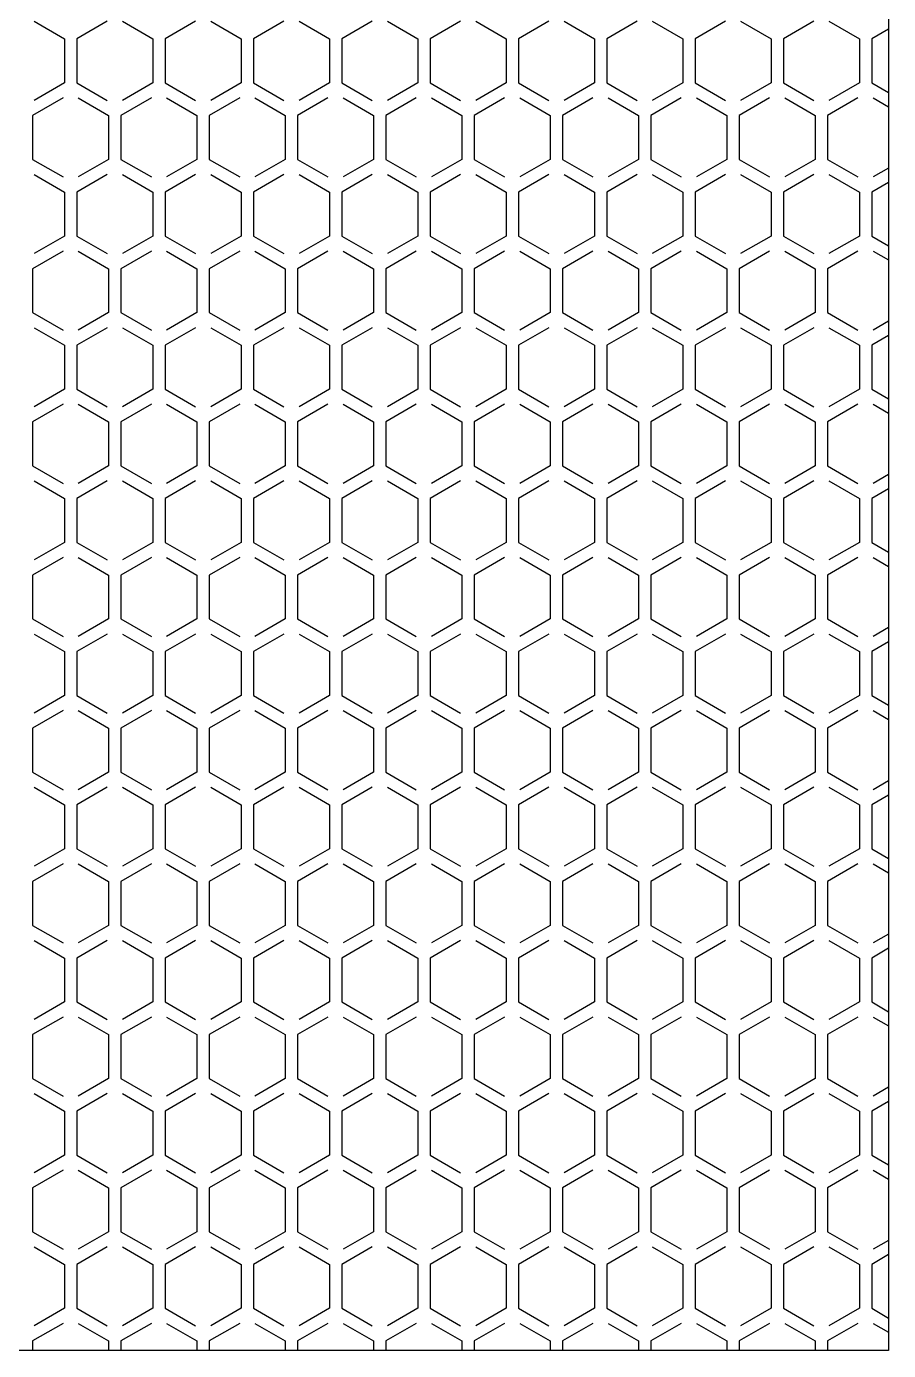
# Model space of a CAD drawing. Header units: millimetres. Extents: x 0 to 400, y 0 to 300.
# Drawn here: x 301.8 to 400, y 0 to 150.7 of the extents above; entities that cross this region are included whole.
import ezdxf

# ---------------------------------------------------------------- set-up
doc = ezdxf.new("R2010")
doc.units = ezdxf.units.MM
doc.layers.add('CUT', color=1, linetype='CONTINUOUS')

msp = doc.modelspace()

# ---------------------------------------------------------------- linework, layer by layer
at = {"layer": 'CUT'}
for p, q in [((398.2461, 142.576), (400, 141.5634)), ((400, 134.5886), (398.2461, 133.576)), ((398.2461, 125.14), (400, 124.1274)), ((400, 117.1526), (398.2461, 116.14)), ((398.2461, 107.704), (400, 106.6914)), ((400, 99.7166), (398.2461, 98.704)), ((398.2461, 90.268), (400, 89.2554)), ((400, 82.2806), (398.2461, 81.268)), ((398.2461, 72.832), (400, 71.8194)), ((400, 64.8446), (398.2461, 63.832)), ((398.2461, 55.396), (400, 54.3834)), ((400, 47.4086), (398.2461, 46.396)), ((398.2461, 37.96), (400, 36.9474)), ((400, 29.9726), (398.2461, 28.96)), ((398.2461, 20.524), (400, 19.5114)), ((400, 12.5366), (398.2461, 11.524)), ((398.2461, 3.088), (400, 2.0754))]:
    msp.add_line(p, q, dxfattribs=at)
for points in [[(0, 300), (400, 300), (400, 0), (0, 0), (0, 300)], [(302.6736, 151.294), (306.1377, 149.294), (306.1377, 144.294), (302.6736, 142.294)], [(311.0018, 151.294), (307.5377, 149.294), (307.5377, 144.294), (311.0018, 142.294)], [(312.7339, 151.294), (316.198, 149.294), (316.198, 144.294), (312.7339, 142.294)], [(321.0621, 151.294), (317.598, 149.294), (317.598, 144.294), (321.0621, 142.294)], [(322.7942, 151.294), (326.2583, 149.294), (326.2583, 144.294), (322.7942, 142.294)], [(331.1224, 151.294), (327.6583, 149.294), (327.6583, 144.294), (331.1224, 142.294)], [(332.8544, 151.294), (336.3185, 149.294), (336.3185, 144.294), (332.8544, 142.294)], [(341.1826, 151.294), (337.7185, 149.294), (337.7185, 144.294), (341.1826, 142.294)], [(342.9147, 151.294), (346.3788, 149.294), (346.3788, 144.294), (342.9147, 142.294)], [(351.2429, 151.294), (347.7788, 149.294), (347.7788, 144.294), (351.2429, 142.294)], [(352.9749, 151.294), (356.439, 149.294), (356.439, 144.294), (352.9749, 142.294)], [(361.3031, 151.294), (357.839, 149.294), (357.839, 144.294), (361.3031, 142.294)], [(363.0352, 151.294), (366.4993, 149.294), (366.4993, 144.294), (363.0352, 142.294)], [(371.3634, 151.294), (367.8993, 149.294), (367.8993, 144.294), (371.3634, 142.294)], [(373.0954, 151.294), (376.5595, 149.294), (376.5595, 144.294), (373.0954, 142.294)], [(381.4236, 151.294), (377.9595, 149.294), (377.9595, 144.294), (381.4236, 142.294)], [(383.1557, 151.294), (386.6198, 149.294), (386.6198, 144.294), (383.1557, 142.294)], [(391.4839, 151.294), (388.0198, 149.294), (388.0198, 144.294), (391.4839, 142.294)], [(393.2159, 151.294), (396.68, 149.294), (396.68, 144.294), (393.2159, 142.294)], [(400, 150.4025), (398.08, 149.294), (398.08, 144.294), (400, 143.1855)], [(305.9717, 142.576), (302.5076, 140.576), (302.5076, 135.576), (305.9717, 133.576)], [(307.7038, 142.576), (311.1679, 140.576), (311.1679, 135.576), (307.7038, 133.576)], [(316.032, 142.576), (312.5679, 140.576), (312.5679, 135.576), (316.032, 133.576)], [(317.764, 142.576), (321.2281, 140.576), (321.2281, 135.576), (317.764, 133.576)], [(326.0922, 142.576), (322.6281, 140.576), (322.6281, 135.576), (326.0922, 133.576)], [(327.8243, 142.576), (331.2884, 140.576), (331.2884, 135.576), (327.8243, 133.576)], [(336.1525, 142.576), (332.6884, 140.576), (332.6884, 135.576), (336.1525, 133.576)], [(337.8845, 142.576), (341.3486, 140.576), (341.3486, 135.576), (337.8845, 133.576)], [(346.2127, 142.576), (342.7486, 140.576), (342.7486, 135.576), (346.2127, 133.576)], [(347.9448, 142.576), (351.4089, 140.576), (351.4089, 135.576), (347.9448, 133.576)], [(356.273, 142.576), (352.8089, 140.576), (352.8089, 135.576), (356.273, 133.576)], [(358.005, 142.576), (361.4691, 140.576), (361.4691, 135.576), (358.005, 133.576)], [(366.3332, 142.576), (362.8691, 140.576), (362.8691, 135.576), (366.3332, 133.576)], [(368.0653, 142.576), (371.5294, 140.576), (371.5294, 135.576), (368.0653, 133.576)], [(376.3935, 142.576), (372.9294, 140.576), (372.9294, 135.576), (376.3935, 133.576)], [(378.1256, 142.576), (381.5897, 140.576), (381.5897, 135.576), (378.1256, 133.576)], [(386.4538, 142.576), (382.9897, 140.576), (382.9897, 135.576), (386.4538, 133.576)], [(388.1858, 142.576), (391.6499, 140.576), (391.6499, 135.576), (388.1858, 133.576)], [(396.514, 142.576), (393.0499, 140.576), (393.0499, 135.576), (396.514, 133.576)], [(302.6736, 133.858), (306.1377, 131.858), (306.1377, 126.858), (302.6736, 124.858)], [(311.0018, 133.858), (307.5377, 131.858), (307.5377, 126.858), (311.0018, 124.858)], [(312.7339, 133.858), (316.198, 131.858), (316.198, 126.858), (312.7339, 124.858)], [(321.0621, 133.858), (317.598, 131.858), (317.598, 126.858), (321.0621, 124.858)], [(322.7942, 133.858), (326.2583, 131.858), (326.2583, 126.858), (322.7942, 124.858)], [(331.1224, 133.858), (327.6583, 131.858), (327.6583, 126.858), (331.1224, 124.858)], [(332.8544, 133.858), (336.3185, 131.858), (336.3185, 126.858), (332.8544, 124.858)], [(341.1826, 133.858), (337.7185, 131.858), (337.7185, 126.858), (341.1826, 124.858)], [(342.9147, 133.858), (346.3788, 131.858), (346.3788, 126.858), (342.9147, 124.858)], [(351.2429, 133.858), (347.7788, 131.858), (347.7788, 126.858), (351.2429, 124.858)], [(352.9749, 133.858), (356.439, 131.858), (356.439, 126.858), (352.9749, 124.858)], [(361.3031, 133.858), (357.839, 131.858), (357.839, 126.858), (361.3031, 124.858)], [(363.0352, 133.858), (366.4993, 131.858), (366.4993, 126.858), (363.0352, 124.858)], [(371.3634, 133.858), (367.8993, 131.858), (367.8993, 126.858), (371.3634, 124.858)], [(373.0954, 133.858), (376.5595, 131.858), (376.5595, 126.858), (373.0954, 124.858)], [(381.4236, 133.858), (377.9595, 131.858), (377.9595, 126.858), (381.4236, 124.858)], [(383.1557, 133.858), (386.6198, 131.858), (386.6198, 126.858), (383.1557, 124.858)], [(391.4839, 133.858), (388.0198, 131.858), (388.0198, 126.858), (391.4839, 124.858)], [(393.2159, 133.858), (396.68, 131.858), (396.68, 126.858), (393.2159, 124.858)], [(400, 132.9665), (398.08, 131.858), (398.08, 126.858), (400, 125.7495)], [(305.9717, 125.14), (302.5076, 123.14), (302.5076, 118.14), (305.9717, 116.14)], [(307.7038, 125.14), (311.1679, 123.14), (311.1679, 118.14), (307.7038, 116.14)], [(316.032, 125.14), (312.5679, 123.14), (312.5679, 118.14), (316.032, 116.14)], [(317.764, 125.14), (321.2281, 123.14), (321.2281, 118.14), (317.764, 116.14)], [(326.0922, 125.14), (322.6281, 123.14), (322.6281, 118.14), (326.0922, 116.14)], [(327.8243, 125.14), (331.2884, 123.14), (331.2884, 118.14), (327.8243, 116.14)], [(336.1525, 125.14), (332.6884, 123.14), (332.6884, 118.14), (336.1525, 116.14)], [(337.8845, 125.14), (341.3486, 123.14), (341.3486, 118.14), (337.8845, 116.14)], [(346.2127, 125.14), (342.7486, 123.14), (342.7486, 118.14), (346.2127, 116.14)], [(347.9448, 125.14), (351.4089, 123.14), (351.4089, 118.14), (347.9448, 116.14)], [(356.273, 125.14), (352.8089, 123.14), (352.8089, 118.14), (356.273, 116.14)], [(358.005, 125.14), (361.4691, 123.14), (361.4691, 118.14), (358.005, 116.14)], [(366.3332, 125.14), (362.8691, 123.14), (362.8691, 118.14), (366.3332, 116.14)], [(368.0653, 125.14), (371.5294, 123.14), (371.5294, 118.14), (368.0653, 116.14)], [(376.3935, 125.14), (372.9294, 123.14), (372.9294, 118.14), (376.3935, 116.14)], [(378.1256, 125.14), (381.5897, 123.14), (381.5897, 118.14), (378.1256, 116.14)], [(386.4538, 125.14), (382.9897, 123.14), (382.9897, 118.14), (386.4538, 116.14)], [(388.1858, 125.14), (391.6499, 123.14), (391.6499, 118.14), (388.1858, 116.14)], [(396.514, 125.14), (393.0499, 123.14), (393.0499, 118.14), (396.514, 116.14)], [(302.6736, 116.422), (306.1377, 114.422), (306.1377, 109.422), (302.6736, 107.422)], [(311.0018, 116.422), (307.5377, 114.422), (307.5377, 109.422), (311.0018, 107.422)], [(312.7339, 116.422), (316.198, 114.422), (316.198, 109.422), (312.7339, 107.422)], [(321.0621, 116.422), (317.598, 114.422), (317.598, 109.422), (321.0621, 107.422)], [(322.7942, 116.422), (326.2583, 114.422), (326.2583, 109.422), (322.7942, 107.422)], [(331.1224, 116.422), (327.6583, 114.422), (327.6583, 109.422), (331.1224, 107.422)], [(332.8544, 116.422), (336.3185, 114.422), (336.3185, 109.422), (332.8544, 107.422)], [(341.1826, 116.422), (337.7185, 114.422), (337.7185, 109.422), (341.1826, 107.422)], [(342.9147, 116.422), (346.3788, 114.422), (346.3788, 109.422), (342.9147, 107.422)], [(351.2429, 116.422), (347.7788, 114.422), (347.7788, 109.422), (351.2429, 107.422)], [(352.9749, 116.422), (356.439, 114.422), (356.439, 109.422), (352.9749, 107.422)], [(361.3031, 116.422), (357.839, 114.422), (357.839, 109.422), (361.3031, 107.422)], [(363.0352, 116.422), (366.4993, 114.422), (366.4993, 109.422), (363.0352, 107.422)], [(371.3634, 116.422), (367.8993, 114.422), (367.8993, 109.422), (371.3634, 107.422)], [(373.0954, 116.422), (376.5595, 114.422), (376.5595, 109.422), (373.0954, 107.422)], [(381.4236, 116.422), (377.9595, 114.422), (377.9595, 109.422), (381.4236, 107.422)], [(383.1557, 116.422), (386.6198, 114.422), (386.6198, 109.422), (383.1557, 107.422)], [(391.4839, 116.422), (388.0198, 114.422), (388.0198, 109.422), (391.4839, 107.422)], [(393.2159, 116.422), (396.68, 114.422), (396.68, 109.422), (393.2159, 107.422)], [(400, 115.5305), (398.08, 114.422), (398.08, 109.422), (400, 108.3135)], [(305.9717, 107.704), (302.5076, 105.704), (302.5076, 100.704), (305.9717, 98.704)], [(307.7038, 107.704), (311.1679, 105.704), (311.1679, 100.704), (307.7038, 98.704)], [(316.032, 107.704), (312.5679, 105.704), (312.5679, 100.704), (316.032, 98.704)], [(317.764, 107.704), (321.2281, 105.704), (321.2281, 100.704), (317.764, 98.704)], [(326.0922, 107.704), (322.6281, 105.704), (322.6281, 100.704), (326.0922, 98.704)], [(327.8243, 107.704), (331.2884, 105.704), (331.2884, 100.704), (327.8243, 98.704)], [(336.1525, 107.704), (332.6884, 105.704), (332.6884, 100.704), (336.1525, 98.704)], [(337.8845, 107.704), (341.3486, 105.704), (341.3486, 100.704), (337.8845, 98.704)], [(346.2127, 107.704), (342.7486, 105.704), (342.7486, 100.704), (346.2127, 98.704)], [(347.9448, 107.704), (351.4089, 105.704), (351.4089, 100.704), (347.9448, 98.704)], [(356.273, 107.704), (352.8089, 105.704), (352.8089, 100.704), (356.273, 98.704)], [(358.005, 107.704), (361.4691, 105.704), (361.4691, 100.704), (358.005, 98.704)], [(366.3332, 107.704), (362.8691, 105.704), (362.8691, 100.704), (366.3332, 98.704)], [(368.0653, 107.704), (371.5294, 105.704), (371.5294, 100.704), (368.0653, 98.704)], [(376.3935, 107.704), (372.9294, 105.704), (372.9294, 100.704), (376.3935, 98.704)], [(378.1256, 107.704), (381.5897, 105.704), (381.5897, 100.704), (378.1256, 98.704)], [(386.4538, 107.704), (382.9897, 105.704), (382.9897, 100.704), (386.4538, 98.704)], [(388.1858, 107.704), (391.6499, 105.704), (391.6499, 100.704), (388.1858, 98.704)], [(396.514, 107.704), (393.0499, 105.704), (393.0499, 100.704), (396.514, 98.704)], [(302.6736, 98.986), (306.1377, 96.986), (306.1377, 91.986), (302.6736, 89.986)], [(311.0018, 98.986), (307.5377, 96.986), (307.5377, 91.986), (311.0018, 89.986)], [(312.7339, 98.986), (316.198, 96.986), (316.198, 91.986), (312.7339, 89.986)], [(321.0621, 98.986), (317.598, 96.986), (317.598, 91.986), (321.0621, 89.986)], [(322.7942, 98.986), (326.2583, 96.986), (326.2583, 91.986), (322.7942, 89.986)], [(331.1224, 98.986), (327.6583, 96.986), (327.6583, 91.986), (331.1224, 89.986)], [(332.8544, 98.986), (336.3185, 96.986), (336.3185, 91.986), (332.8544, 89.986)], [(341.1826, 98.986), (337.7185, 96.986), (337.7185, 91.986), (341.1826, 89.986)], [(342.9147, 98.986), (346.3788, 96.986), (346.3788, 91.986), (342.9147, 89.986)], [(351.2429, 98.986), (347.7788, 96.986), (347.7788, 91.986), (351.2429, 89.986)], [(352.9749, 98.986), (356.439, 96.986), (356.439, 91.986), (352.9749, 89.986)], [(361.3031, 98.986), (357.839, 96.986), (357.839, 91.986), (361.3031, 89.986)], [(363.0352, 98.986), (366.4993, 96.986), (366.4993, 91.986), (363.0352, 89.986)], [(371.3634, 98.986), (367.8993, 96.986), (367.8993, 91.986), (371.3634, 89.986)], [(373.0954, 98.986), (376.5595, 96.986), (376.5595, 91.986), (373.0954, 89.986)], [(381.4236, 98.986), (377.9595, 96.986), (377.9595, 91.986), (381.4236, 89.986)], [(383.1557, 98.986), (386.6198, 96.986), (386.6198, 91.986), (383.1557, 89.986)], [(391.4839, 98.986), (388.0198, 96.986), (388.0198, 91.986), (391.4839, 89.986)], [(393.2159, 98.986), (396.68, 96.986), (396.68, 91.986), (393.2159, 89.986)], [(400, 98.0945), (398.08, 96.986), (398.08, 91.986), (400, 90.8775)], [(305.9717, 90.268), (302.5076, 88.268), (302.5076, 83.268), (305.9717, 81.268)], [(307.7038, 90.268), (311.1679, 88.268), (311.1679, 83.268), (307.7038, 81.268)], [(316.032, 90.268), (312.5679, 88.268), (312.5679, 83.268), (316.032, 81.268)], [(317.764, 90.268), (321.2281, 88.268), (321.2281, 83.268), (317.764, 81.268)], [(326.0922, 90.268), (322.6281, 88.268), (322.6281, 83.268), (326.0922, 81.268)], [(327.8243, 90.268), (331.2884, 88.268), (331.2884, 83.268), (327.8243, 81.268)], [(336.1525, 90.268), (332.6884, 88.268), (332.6884, 83.268), (336.1525, 81.268)], [(337.8845, 90.268), (341.3486, 88.268), (341.3486, 83.268), (337.8845, 81.268)], [(346.2127, 90.268), (342.7486, 88.268), (342.7486, 83.268), (346.2127, 81.268)], [(347.9448, 90.268), (351.4089, 88.268), (351.4089, 83.268), (347.9448, 81.268)], [(356.273, 90.268), (352.8089, 88.268), (352.8089, 83.268), (356.273, 81.268)], [(358.005, 90.268), (361.4691, 88.268), (361.4691, 83.268), (358.005, 81.268)], [(366.3332, 90.268), (362.8691, 88.268), (362.8691, 83.268), (366.3332, 81.268)], [(368.0653, 90.268), (371.5294, 88.268), (371.5294, 83.268), (368.0653, 81.268)], [(376.3935, 90.268), (372.9294, 88.268), (372.9294, 83.268), (376.3935, 81.268)], [(378.1256, 90.268), (381.5897, 88.268), (381.5897, 83.268), (378.1256, 81.268)], [(386.4538, 90.268), (382.9897, 88.268), (382.9897, 83.268), (386.4538, 81.268)], [(388.1858, 90.268), (391.6499, 88.268), (391.6499, 83.268), (388.1858, 81.268)], [(396.514, 90.268), (393.0499, 88.268), (393.0499, 83.268), (396.514, 81.268)], [(302.6736, 81.55), (306.1377, 79.55), (306.1377, 74.55), (302.6736, 72.55)], [(311.0018, 81.55), (307.5377, 79.55), (307.5377, 74.55), (311.0018, 72.55)], [(312.7339, 81.55), (316.198, 79.55), (316.198, 74.55), (312.7339, 72.55)], [(321.0621, 81.55), (317.598, 79.55), (317.598, 74.55), (321.0621, 72.55)], [(322.7942, 81.55), (326.2583, 79.55), (326.2583, 74.55), (322.7942, 72.55)], [(331.1224, 81.55), (327.6583, 79.55), (327.6583, 74.55), (331.1224, 72.55)], [(332.8544, 81.55), (336.3185, 79.55), (336.3185, 74.55), (332.8544, 72.55)], [(341.1826, 81.55), (337.7185, 79.55), (337.7185, 74.55), (341.1826, 72.55)], [(342.9147, 81.55), (346.3788, 79.55), (346.3788, 74.55), (342.9147, 72.55)], [(351.2429, 81.55), (347.7788, 79.55), (347.7788, 74.55), (351.2429, 72.55)], [(352.9749, 81.55), (356.439, 79.55), (356.439, 74.55), (352.9749, 72.55)], [(361.3031, 81.55), (357.839, 79.55), (357.839, 74.55), (361.3031, 72.55)], [(363.0352, 81.55), (366.4993, 79.55), (366.4993, 74.55), (363.0352, 72.55)], [(371.3634, 81.55), (367.8993, 79.55), (367.8993, 74.55), (371.3634, 72.55)], [(373.0954, 81.55), (376.5595, 79.55), (376.5595, 74.55), (373.0954, 72.55)], [(381.4236, 81.55), (377.9595, 79.55), (377.9595, 74.55), (381.4236, 72.55)], [(383.1557, 81.55), (386.6198, 79.55), (386.6198, 74.55), (383.1557, 72.55)], [(391.4839, 81.55), (388.0198, 79.55), (388.0198, 74.55), (391.4839, 72.55)], [(393.2159, 81.55), (396.68, 79.55), (396.68, 74.55), (393.2159, 72.55)], [(400, 80.6585), (398.08, 79.55), (398.08, 74.55), (400, 73.4415)], [(305.9717, 72.832), (302.5076, 70.832), (302.5076, 65.832), (305.9717, 63.832)], [(307.7038, 72.832), (311.1679, 70.832), (311.1679, 65.832), (307.7038, 63.832)], [(316.032, 72.832), (312.5679, 70.832), (312.5679, 65.832), (316.032, 63.832)], [(317.764, 72.832), (321.2281, 70.832), (321.2281, 65.832), (317.764, 63.832)], [(326.0922, 72.832), (322.6281, 70.832), (322.6281, 65.832), (326.0922, 63.832)], [(327.8243, 72.832), (331.2884, 70.832), (331.2884, 65.832), (327.8243, 63.832)], [(336.1525, 72.832), (332.6884, 70.832), (332.6884, 65.832), (336.1525, 63.832)], [(337.8845, 72.832), (341.3486, 70.832), (341.3486, 65.832), (337.8845, 63.832)], [(346.2127, 72.832), (342.7486, 70.832), (342.7486, 65.832), (346.2127, 63.832)], [(347.9448, 72.832), (351.4089, 70.832), (351.4089, 65.832), (347.9448, 63.832)], [(356.273, 72.832), (352.8089, 70.832), (352.8089, 65.832), (356.273, 63.832)], [(358.005, 72.832), (361.4691, 70.832), (361.4691, 65.832), (358.005, 63.832)], [(366.3332, 72.832), (362.8691, 70.832), (362.8691, 65.832), (366.3332, 63.832)], [(368.0653, 72.832), (371.5294, 70.832), (371.5294, 65.832), (368.0653, 63.832)], [(376.3935, 72.832), (372.9294, 70.832), (372.9294, 65.832), (376.3935, 63.832)], [(378.1256, 72.832), (381.5897, 70.832), (381.5897, 65.832), (378.1256, 63.832)], [(386.4538, 72.832), (382.9897, 70.832), (382.9897, 65.832), (386.4538, 63.832)], [(388.1858, 72.832), (391.6499, 70.832), (391.6499, 65.832), (388.1858, 63.832)], [(396.514, 72.832), (393.0499, 70.832), (393.0499, 65.832), (396.514, 63.832)], [(302.6736, 64.114), (306.1377, 62.114), (306.1377, 57.114), (302.6736, 55.114)], [(311.0018, 64.114), (307.5377, 62.114), (307.5377, 57.114), (311.0018, 55.114)], [(312.7339, 64.114), (316.198, 62.114), (316.198, 57.114), (312.7339, 55.114)], [(321.0621, 64.114), (317.598, 62.114), (317.598, 57.114), (321.0621, 55.114)], [(322.7942, 64.114), (326.2583, 62.114), (326.2583, 57.114), (322.7942, 55.114)], [(331.1224, 64.114), (327.6583, 62.114), (327.6583, 57.114), (331.1224, 55.114)], [(332.8544, 64.114), (336.3185, 62.114), (336.3185, 57.114), (332.8544, 55.114)], [(341.1826, 64.114), (337.7185, 62.114), (337.7185, 57.114), (341.1826, 55.114)], [(342.9147, 64.114), (346.3788, 62.114), (346.3788, 57.114), (342.9147, 55.114)], [(351.2429, 64.114), (347.7788, 62.114), (347.7788, 57.114), (351.2429, 55.114)], [(352.9749, 64.114), (356.439, 62.114), (356.439, 57.114), (352.9749, 55.114)], [(361.3031, 64.114), (357.839, 62.114), (357.839, 57.114), (361.3031, 55.114)], [(363.0352, 64.114), (366.4993, 62.114), (366.4993, 57.114), (363.0352, 55.114)], [(371.3634, 64.114), (367.8993, 62.114), (367.8993, 57.114), (371.3634, 55.114)], [(373.0954, 64.114), (376.5595, 62.114), (376.5595, 57.114), (373.0954, 55.114)], [(381.4236, 64.114), (377.9595, 62.114), (377.9595, 57.114), (381.4236, 55.114)], [(383.1557, 64.114), (386.6198, 62.114), (386.6198, 57.114), (383.1557, 55.114)], [(391.4839, 64.114), (388.0198, 62.114), (388.0198, 57.114), (391.4839, 55.114)], [(393.2159, 64.114), (396.68, 62.114), (396.68, 57.114), (393.2159, 55.114)], [(400, 63.2225), (398.08, 62.114), (398.08, 57.114), (400, 56.0055)], [(305.9717, 55.396), (302.5076, 53.396), (302.5076, 48.396), (305.9717, 46.396)], [(307.7038, 55.396), (311.1679, 53.396), (311.1679, 48.396), (307.7038, 46.396)], [(316.032, 55.396), (312.5679, 53.396), (312.5679, 48.396), (316.032, 46.396)], [(317.764, 55.396), (321.2281, 53.396), (321.2281, 48.396), (317.764, 46.396)], [(326.0922, 55.396), (322.6281, 53.396), (322.6281, 48.396), (326.0922, 46.396)], [(327.8243, 55.396), (331.2884, 53.396), (331.2884, 48.396), (327.8243, 46.396)], [(336.1525, 55.396), (332.6884, 53.396), (332.6884, 48.396), (336.1525, 46.396)], [(337.8845, 55.396), (341.3486, 53.396), (341.3486, 48.396), (337.8845, 46.396)], [(346.2127, 55.396), (342.7486, 53.396), (342.7486, 48.396), (346.2127, 46.396)], [(347.9448, 55.396), (351.4089, 53.396), (351.4089, 48.396), (347.9448, 46.396)], [(356.273, 55.396), (352.8089, 53.396), (352.8089, 48.396), (356.273, 46.396)], [(358.005, 55.396), (361.4691, 53.396), (361.4691, 48.396), (358.005, 46.396)], [(366.3332, 55.396), (362.8691, 53.396), (362.8691, 48.396), (366.3332, 46.396)], [(368.0653, 55.396), (371.5294, 53.396), (371.5294, 48.396), (368.0653, 46.396)], [(376.3935, 55.396), (372.9294, 53.396), (372.9294, 48.396), (376.3935, 46.396)], [(378.1256, 55.396), (381.5897, 53.396), (381.5897, 48.396), (378.1256, 46.396)], [(386.4538, 55.396), (382.9897, 53.396), (382.9897, 48.396), (386.4538, 46.396)], [(388.1858, 55.396), (391.6499, 53.396), (391.6499, 48.396), (388.1858, 46.396)], [(396.514, 55.396), (393.0499, 53.396), (393.0499, 48.396), (396.514, 46.396)], [(302.6736, 46.678), (306.1377, 44.678), (306.1377, 39.678), (302.6736, 37.678)], [(311.0018, 46.678), (307.5377, 44.678), (307.5377, 39.678), (311.0018, 37.678)], [(312.7339, 46.678), (316.198, 44.678), (316.198, 39.678), (312.7339, 37.678)], [(321.0621, 46.678), (317.598, 44.678), (317.598, 39.678), (321.0621, 37.678)], [(322.7942, 46.678), (326.2583, 44.678), (326.2583, 39.678), (322.7942, 37.678)], [(331.1224, 46.678), (327.6583, 44.678), (327.6583, 39.678), (331.1224, 37.678)], [(332.8544, 46.678), (336.3185, 44.678), (336.3185, 39.678), (332.8544, 37.678)], [(341.1826, 46.678), (337.7185, 44.678), (337.7185, 39.678), (341.1826, 37.678)], [(342.9147, 46.678), (346.3788, 44.678), (346.3788, 39.678), (342.9147, 37.678)], [(351.2429, 46.678), (347.7788, 44.678), (347.7788, 39.678), (351.2429, 37.678)], [(352.9749, 46.678), (356.439, 44.678), (356.439, 39.678), (352.9749, 37.678)], [(361.3031, 46.678), (357.839, 44.678), (357.839, 39.678), (361.3031, 37.678)], [(363.0352, 46.678), (366.4993, 44.678), (366.4993, 39.678), (363.0352, 37.678)], [(371.3634, 46.678), (367.8993, 44.678), (367.8993, 39.678), (371.3634, 37.678)], [(373.0954, 46.678), (376.5595, 44.678), (376.5595, 39.678), (373.0954, 37.678)], [(381.4236, 46.678), (377.9595, 44.678), (377.9595, 39.678), (381.4236, 37.678)], [(383.1557, 46.678), (386.6198, 44.678), (386.6198, 39.678), (383.1557, 37.678)], [(391.4839, 46.678), (388.0198, 44.678), (388.0198, 39.678), (391.4839, 37.678)], [(393.2159, 46.678), (396.68, 44.678), (396.68, 39.678), (393.2159, 37.678)], [(400, 45.7865), (398.08, 44.678), (398.08, 39.678), (400, 38.5695)], [(305.9717, 37.96), (302.5076, 35.96), (302.5076, 30.96), (305.9717, 28.96)], [(307.7038, 37.96), (311.1679, 35.96), (311.1679, 30.96), (307.7038, 28.96)], [(316.032, 37.96), (312.5679, 35.96), (312.5679, 30.96), (316.032, 28.96)], [(317.764, 37.96), (321.2281, 35.96), (321.2281, 30.96), (317.764, 28.96)], [(326.0922, 37.96), (322.6281, 35.96), (322.6281, 30.96), (326.0922, 28.96)], [(327.8243, 37.96), (331.2884, 35.96), (331.2884, 30.96), (327.8243, 28.96)], [(336.1525, 37.96), (332.6884, 35.96), (332.6884, 30.96), (336.1525, 28.96)], [(337.8845, 37.96), (341.3486, 35.96), (341.3486, 30.96), (337.8845, 28.96)], [(346.2127, 37.96), (342.7486, 35.96), (342.7486, 30.96), (346.2127, 28.96)], [(347.9448, 37.96), (351.4089, 35.96), (351.4089, 30.96), (347.9448, 28.96)], [(356.273, 37.96), (352.8089, 35.96), (352.8089, 30.96), (356.273, 28.96)], [(358.005, 37.96), (361.4691, 35.96), (361.4691, 30.96), (358.005, 28.96)], [(366.3332, 37.96), (362.8691, 35.96), (362.8691, 30.96), (366.3332, 28.96)], [(368.0653, 37.96), (371.5294, 35.96), (371.5294, 30.96), (368.0653, 28.96)], [(376.3935, 37.96), (372.9294, 35.96), (372.9294, 30.96), (376.3935, 28.96)], [(378.1256, 37.96), (381.5897, 35.96), (381.5897, 30.96), (378.1256, 28.96)], [(386.4538, 37.96), (382.9897, 35.96), (382.9897, 30.96), (386.4538, 28.96)], [(388.1858, 37.96), (391.6499, 35.96), (391.6499, 30.96), (388.1858, 28.96)], [(396.514, 37.96), (393.0499, 35.96), (393.0499, 30.96), (396.514, 28.96)], [(302.6736, 29.242), (306.1377, 27.242), (306.1377, 22.242), (302.6736, 20.242)], [(311.0018, 29.242), (307.5377, 27.242), (307.5377, 22.242), (311.0018, 20.242)], [(312.7339, 29.242), (316.198, 27.242), (316.198, 22.242), (312.7339, 20.242)], [(321.0621, 29.242), (317.598, 27.242), (317.598, 22.242), (321.0621, 20.242)], [(322.7942, 29.242), (326.2583, 27.242), (326.2583, 22.242), (322.7942, 20.242)], [(331.1224, 29.242), (327.6583, 27.242), (327.6583, 22.242), (331.1224, 20.242)], [(332.8544, 29.242), (336.3185, 27.242), (336.3185, 22.242), (332.8544, 20.242)], [(341.1826, 29.242), (337.7185, 27.242), (337.7185, 22.242), (341.1826, 20.242)], [(342.9147, 29.242), (346.3788, 27.242), (346.3788, 22.242), (342.9147, 20.242)], [(351.2429, 29.242), (347.7788, 27.242), (347.7788, 22.242), (351.2429, 20.242)], [(352.9749, 29.242), (356.439, 27.242), (356.439, 22.242), (352.9749, 20.242)], [(361.3031, 29.242), (357.839, 27.242), (357.839, 22.242), (361.3031, 20.242)], [(363.0352, 29.242), (366.4993, 27.242), (366.4993, 22.242), (363.0352, 20.242)], [(371.3634, 29.242), (367.8993, 27.242), (367.8993, 22.242), (371.3634, 20.242)], [(373.0954, 29.242), (376.5595, 27.242), (376.5595, 22.242), (373.0954, 20.242)], [(381.4236, 29.242), (377.9595, 27.242), (377.9595, 22.242), (381.4236, 20.242)], [(383.1557, 29.242), (386.6198, 27.242), (386.6198, 22.242), (383.1557, 20.242)], [(391.4839, 29.242), (388.0198, 27.242), (388.0198, 22.242), (391.4839, 20.242)], [(393.2159, 29.242), (396.68, 27.242), (396.68, 22.242), (393.2159, 20.242)], [(400, 28.3505), (398.08, 27.242), (398.08, 22.242), (400, 21.1335)], [(305.9717, 20.524), (302.5076, 18.524), (302.5076, 13.524), (305.9717, 11.524)], [(307.7038, 20.524), (311.1679, 18.524), (311.1679, 13.524), (307.7038, 11.524)], [(316.032, 20.524), (312.5679, 18.524), (312.5679, 13.524), (316.032, 11.524)], [(317.764, 20.524), (321.2281, 18.524), (321.2281, 13.524), (317.764, 11.524)], [(326.0922, 20.524), (322.6281, 18.524), (322.6281, 13.524), (326.0922, 11.524)], [(327.8243, 20.524), (331.2884, 18.524), (331.2884, 13.524), (327.8243, 11.524)], [(336.1525, 20.524), (332.6884, 18.524), (332.6884, 13.524), (336.1525, 11.524)], [(337.8845, 20.524), (341.3486, 18.524), (341.3486, 13.524), (337.8845, 11.524)], [(346.2127, 20.524), (342.7486, 18.524), (342.7486, 13.524), (346.2127, 11.524)], [(347.9448, 20.524), (351.4089, 18.524), (351.4089, 13.524), (347.9448, 11.524)], [(356.273, 20.524), (352.8089, 18.524), (352.8089, 13.524), (356.273, 11.524)], [(358.005, 20.524), (361.4691, 18.524), (361.4691, 13.524), (358.005, 11.524)], [(366.3332, 20.524), (362.8691, 18.524), (362.8691, 13.524), (366.3332, 11.524)], [(368.0653, 20.524), (371.5294, 18.524), (371.5294, 13.524), (368.0653, 11.524)], [(376.3935, 20.524), (372.9294, 18.524), (372.9294, 13.524), (376.3935, 11.524)], [(378.1256, 20.524), (381.5897, 18.524), (381.5897, 13.524), (378.1256, 11.524)], [(386.4538, 20.524), (382.9897, 18.524), (382.9897, 13.524), (386.4538, 11.524)], [(388.1858, 20.524), (391.6499, 18.524), (391.6499, 13.524), (388.1858, 11.524)], [(396.514, 20.524), (393.0499, 18.524), (393.0499, 13.524), (396.514, 11.524)], [(302.6736, 11.806), (306.1377, 9.806), (306.1377, 4.806), (302.6736, 2.806)], [(311.0018, 11.806), (307.5377, 9.806), (307.5377, 4.806), (311.0018, 2.806)], [(312.7339, 11.806), (316.198, 9.806), (316.198, 4.806), (312.7339, 2.806)], [(321.0621, 11.806), (317.598, 9.806), (317.598, 4.806), (321.0621, 2.806)], [(322.7942, 11.806), (326.2583, 9.806), (326.2583, 4.806), (322.7942, 2.806)], [(331.1224, 11.806), (327.6583, 9.806), (327.6583, 4.806), (331.1224, 2.806)], [(332.8544, 11.806), (336.3185, 9.806), (336.3185, 4.806), (332.8544, 2.806)], [(341.1826, 11.806), (337.7185, 9.806), (337.7185, 4.806), (341.1826, 2.806)], [(342.9147, 11.806), (346.3788, 9.806), (346.3788, 4.806), (342.9147, 2.806)], [(351.2429, 11.806), (347.7788, 9.806), (347.7788, 4.806), (351.2429, 2.806)], [(352.9749, 11.806), (356.439, 9.806), (356.439, 4.806), (352.9749, 2.806)], [(361.3031, 11.806), (357.839, 9.806), (357.839, 4.806), (361.3031, 2.806)], [(363.0352, 11.806), (366.4993, 9.806), (366.4993, 4.806), (363.0352, 2.806)], [(371.3634, 11.806), (367.8993, 9.806), (367.8993, 4.806), (371.3634, 2.806)], [(373.0954, 11.806), (376.5595, 9.806), (376.5595, 4.806), (373.0954, 2.806)], [(381.4236, 11.806), (377.9595, 9.806), (377.9595, 4.806), (381.4236, 2.806)], [(383.1557, 11.806), (386.6198, 9.806), (386.6198, 4.806), (383.1557, 2.806)], [(391.4839, 11.806), (388.0198, 9.806), (388.0198, 4.806), (391.4839, 2.806)], [(393.2159, 11.806), (396.68, 9.806), (396.68, 4.806), (393.2159, 2.806)], [(400, 10.9145), (398.08, 9.806), (398.08, 4.806), (400, 3.6975)], [(305.9717, 3.088), (302.5076, 1.088), (302.5076, 0)], [(307.7038, 3.088), (311.1679, 1.088), (311.1679, 0)], [(316.032, 3.088), (312.5679, 1.088), (312.5679, 0)], [(317.764, 3.088), (321.2281, 1.088), (321.2281, 0)], [(326.0922, 3.088), (322.6281, 1.088), (322.6281, 0)], [(327.8243, 3.088), (331.2884, 1.088), (331.2884, 0)], [(336.1525, 3.088), (332.6884, 1.088), (332.6884, 0)], [(337.8845, 3.088), (341.3486, 1.088), (341.3486, 0)], [(346.2127, 3.088), (342.7486, 1.088), (342.7486, 0)], [(347.9448, 3.088), (351.4089, 1.088), (351.4089, 0)], [(356.273, 3.088), (352.8089, 1.088), (352.8089, 0)], [(358.005, 3.088), (361.4691, 1.088), (361.4691, 0)], [(366.3332, 3.088), (362.8691, 1.088), (362.8691, 0)], [(368.0653, 3.088), (371.5294, 1.088), (371.5294, 0)], [(376.3935, 3.088), (372.9294, 1.088), (372.9294, 0)], [(378.1256, 3.088), (381.5897, 1.088), (381.5897, 0)], [(386.4538, 3.088), (382.9897, 1.088), (382.9897, 0)], [(388.1858, 3.088), (391.6499, 1.088), (391.6499, 0)], [(396.514, 3.088), (393.0499, 1.088), (393.0499, 0)]]:
    msp.add_lwpolyline(points, dxfattribs=at)

doc.saveas('drawing.dxf')
